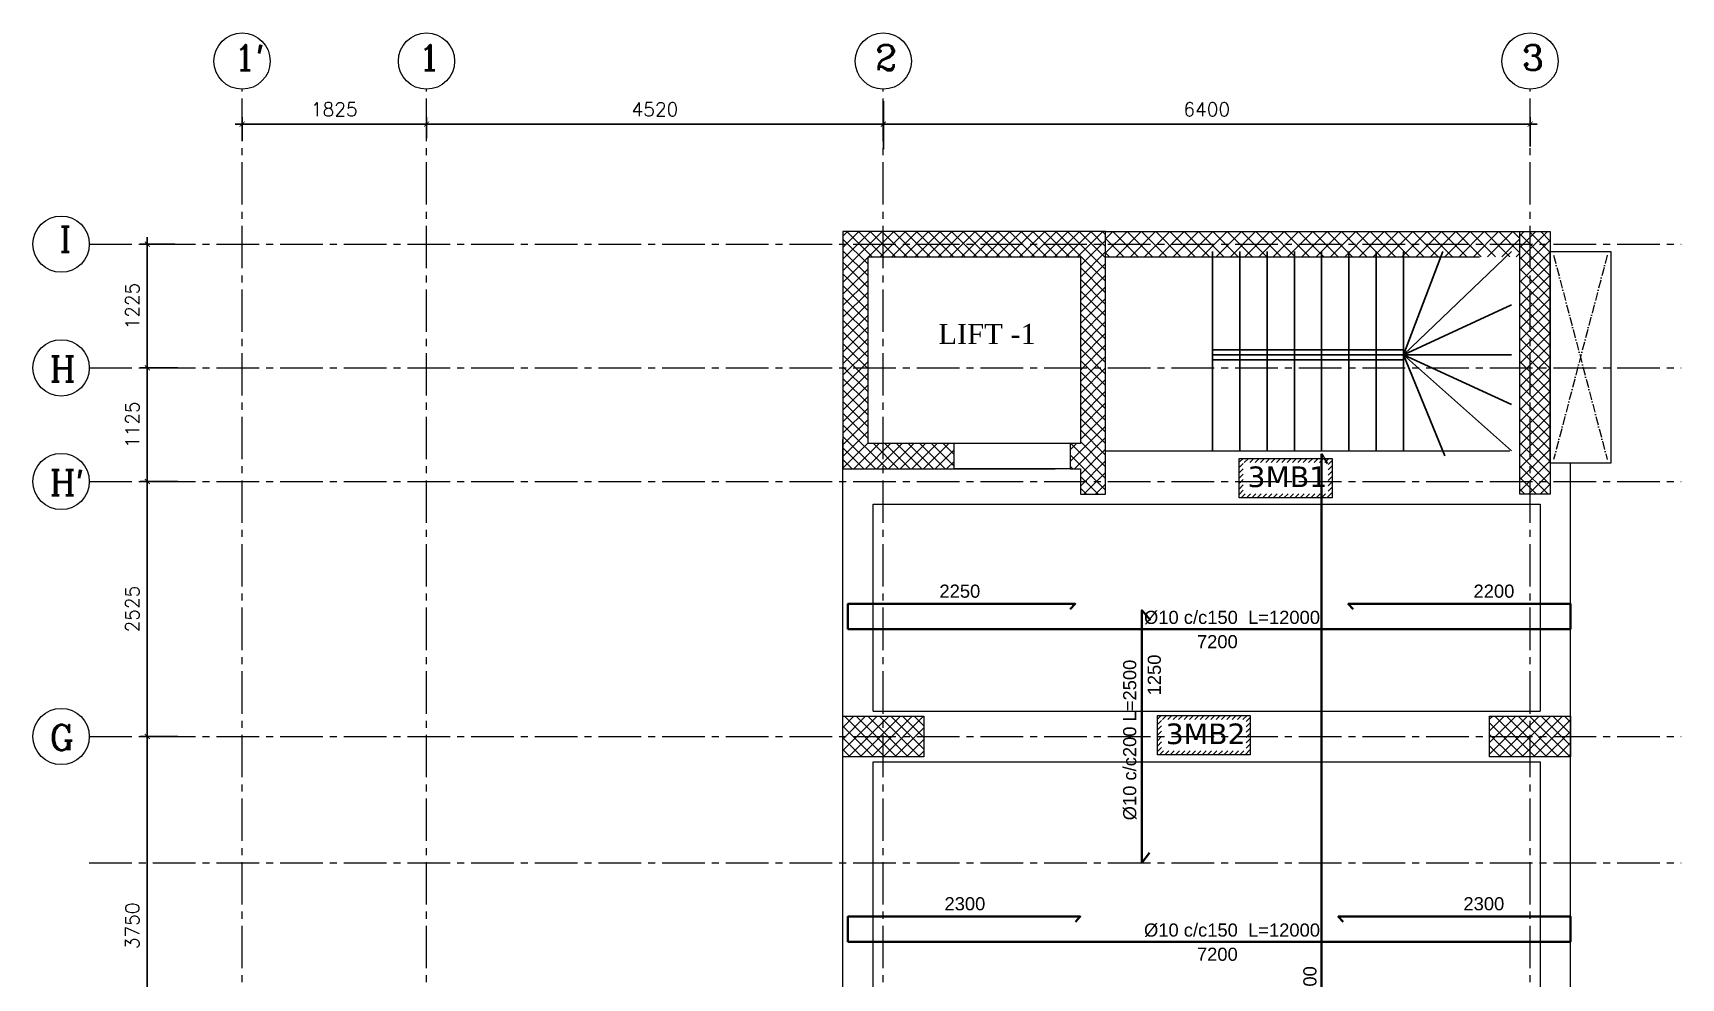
# Model space of a CAD drawing. Header units: inches. Extents: x -26151 to 62940, y -10194 to 246332.
# Drawn here: x 30132 to 31763, y 119112 to 120048 of the extents above; entities that cross this region are included whole.
import ezdxf

# ---------------------------------------------------------------- set-up
doc = ezdxf.new("R2010")
doc.units = ezdxf.units.IN
doc.header["$LTSCALE"] = 0.7
doc.header["$MEASUREMENT"] = 0
for name, pattern in [('ACAD_ISO10W100', [18, 12, -3, 0, -3]), ('CENTER2', [1.125, 0.75, -0.125, 0.125, -0.125]), ('DASHED2', [0.375, 0.25, -0.125])]:
    doc.linetypes.add(name, pattern=pattern)
doc.layers.get('0').update_dxf_attribs({"lineweight": 13})
doc.layers.get('Defpoints').update_dxf_attribs({"lineweight": 5})
for name, color, linetype, lineweight in [('axis', 254, 'ACAD_ISO10W100', 9), ('BEAM', 5, 'Continuous', 0), ('COLUMN', 4, 'Continuous', 20), ('dim', 1, 'Continuous', 25), ('hach 1', 254, 'Continuous', 9), ('hatch', 9, 'Continuous', 9), ('TEXT', 3, 'Continuous', 25), ('top renforcment', 7, 'Continuous', 40)]:
    doc.layers.add(name, color=color, linetype=linetype, lineweight=lineweight)
doc.layers.add('FURNITURE', color=4, linetype='Continuous')
doc.styles.add('100', font='romans.shx', dxfattribs={"height": 13.5})
doc.styles.add('GENERATED_STYLE_4', font='verdanai.ttf')
doc.styles.add('QW', font='times.ttf', dxfattribs={"height": 15})
doc.styles.add('romanc', font='verdana.ttf', dxfattribs={"height": 250})
doc.styles.get("Standard").update_dxf_attribs({"font": 'arial.ttf', "height": 13})
doc.dimstyles.new('abr100', dxfattribs={"dimtxt": 15, "dimasz": 5, "dimexe": 7, "dimexo": 7, "dimgap": 8, "dimtad": 1, "dimdec": 0, "dimlfac": 10, "dimzin": 4, "dimdsep": 46, "dimtxsty": '100', "dimblk": 'ARCHTICK', "dimcen": 0.09, "dimdle": 7, "dimclrd": 1, "dimclre": 8, "dimclrt": 2, "dimadec": 0, "dimazin": 1, "dimtfac": 1, "dimtdec": 0, "dimtix": 1, "dimtofl": 0, "dimtmove": 0, "dimatfit": 3, "dimldrblk": 'ARCHTICK', "dimfxl": 0, "dimtolj": 1, "dimtzin": 0, "dimlwd": -1, "dimlwe": -1, "dimarcsym": 0})
doc.dimstyles.get("Standard").update_dxf_attribs({"dimtxt": 13, "dimasz": 5, "dimexe": 0.18, "dimexo": 0.0625, "dimgap": 6, "dimtad": 1, "dimdec": 0, "dimlfac": 10, "dimzin": 0, "dimdsep": 46, "dimtxsty": 'Standard', "dimblk": 'ARCHTICK', "dimcen": 0.09, "dimse1": 1, "dimse2": 1, "dimclrd": 1, "dimclre": 7, "dimclrt": 3, "dimadec": 0, "dimazin": 0, "dimtfac": 1, "dimtdec": 0, "dimtix": 1, "dimtofl": 0, "dimtmove": 0, "dimatfit": 3, "dimldrblk": 'ARCHTICK', "dimfxl": 0, "dimtolj": 1, "dimtzin": 0, "dimarcsym": 0})
pattern_1 = [(45, (-431586.329, -142662.6286), (-5.7452426, 5.7452426), []), (135, (-431586.329, -142662.6286), (-5.7452426, -5.7452426), [])]

# ---------------------------------------------------------------- blocks, each defined once
blk = doc.blocks.new('_ArchTick')
at = {"color": 0, "linetype": 'ByBlock', "lineweight": 0, "const_width": 0.15}
blk.add_lwpolyline([(-0.5, -0.5), (0.5, 0.5)], dxfattribs=at)
blk = doc.blocks.new('*D633')
at = {"layer": 'Defpoints', "color": 0, "transparency": 16777216}
for p in [(30973.9, 119957.4), (30521.9, 119936.5), (30973.9, 119925.7)]:
    blk.add_point(p, dxfattribs=at)
at = {"layer": 'dim', "color": 8, "transparency": 16777216}
for p, q in [((30521.9, 119943.5), (30521.9, 119964.4)), ((30973.9, 119932.7), (30973.9, 119964.4))]:
    blk.add_line(p, q, dxfattribs=at)
at = {"layer": 'dim', "color": 1, "transparency": 16777216}
blk.add_line((30514.9, 119957.4), (30980.9, 119957.4), dxfattribs=at)
at = {"layer": 'dim', "color": 1, "transparency": 16777216, "xscale": 5, "yscale": 5, "zscale": 5, "rotation": 180}
blk.add_blockref('_ArchTick', (30521.9, 119957.4), dxfattribs=at)
at = {"layer": 'dim', "color": 1, "transparency": 16777216, "xscale": 5, "yscale": 5, "zscale": 5}
blk.add_blockref('_ArchTick', (30973.9, 119957.4), dxfattribs=at)
at = {"layer": 'dim', "color": 2, "transparency": 16777216, "insert": (30747.9, 119972.1), "char_height": 13.5, "attachment_point": 5, "style": '100'}
blk.add_mtext('\\A1;4520', dxfattribs=at)
blk = doc.blocks.new('*D640')
at = {"layer": 'Defpoints', "color": 0, "transparency": 16777216}
for p in [(30245.6, 119351.1), (30282.8, 119351.1), (30287.8, 118976.1)]:
    blk.add_point(p, dxfattribs=at)
at = {"layer": 'dim', "color": 1, "transparency": 16777216}
blk.add_line((30245.6, 118969.1), (30245.6, 119358.1), dxfattribs=at)
at = {"layer": 'dim', "color": 8, "transparency": 16777216}
for p, q in [((30275.8, 119351.1), (30238.6, 119351.1)), ((30280.8, 118976.1), (30238.6, 118976.1))]:
    blk.add_line(p, q, dxfattribs=at)
at = {"layer": 'dim', "color": 1, "transparency": 16777216, "xscale": 5, "yscale": 5, "zscale": 5}
for p, rotation in [((30245.6, 119351.1), 90), ((30245.6, 118976.1), 270)]:
    blk.add_blockref('_ArchTick', p, dxfattribs=dict(at, rotation=rotation))
at = {"layer": 'dim', "color": 2, "transparency": 16777216, "insert": (30230.8, 119163.6), "char_height": 13.5, "attachment_point": 5, "rotation": 90, "style": '100'}
blk.add_mtext('\\A1;3750', dxfattribs=at)
blk = doc.blocks.new('*D641')
at = {"layer": 'Defpoints', "color": 0, "transparency": 16777216}
for p in [(30245.6, 119603.6), (30282.8, 119603.6), (30282.8, 119351.1)]:
    blk.add_point(p, dxfattribs=at)
at = {"layer": 'dim', "color": 8, "transparency": 16777216}
for p, q in [((30275.8, 119603.6), (30238.6, 119603.6)), ((30275.8, 119351.1), (30238.6, 119351.1))]:
    blk.add_line(p, q, dxfattribs=at)
at = {"layer": 'dim', "color": 1, "transparency": 16777216}
blk.add_line((30245.6, 119344.1), (30245.6, 119610.6), dxfattribs=at)
at = {"layer": 'dim', "color": 1, "transparency": 16777216, "xscale": 5, "yscale": 5, "zscale": 5}
for p, rotation in [((30245.6, 119603.6), 90), ((30245.6, 119351.1), 270)]:
    blk.add_blockref('_ArchTick', p, dxfattribs=dict(at, rotation=rotation))
at = {"layer": 'dim', "color": 2, "transparency": 16777216, "insert": (30230.8, 119477.3), "char_height": 13.5, "attachment_point": 5, "rotation": 90, "style": '100'}
blk.add_mtext('\\A1;2525', dxfattribs=at)
blk = doc.blocks.new('*D642')
at = {"layer": 'Defpoints', "color": 0, "transparency": 16777216}
for p in [(30245.6, 119838.6), (30279.9, 119838.6), (30282.8, 119716.1)]:
    blk.add_point(p, dxfattribs=at)
at = {"layer": 'dim', "color": 8, "transparency": 16777216}
for p, q in [((30272.9, 119838.6), (30238.6, 119838.6)), ((30275.8, 119716.1), (30238.6, 119716.1))]:
    blk.add_line(p, q, dxfattribs=at)
at = {"layer": 'dim', "color": 1, "transparency": 16777216}
blk.add_line((30245.6, 119709.1), (30245.6, 119845.6), dxfattribs=at)
at = {"layer": 'dim', "color": 1, "transparency": 16777216, "xscale": 5, "yscale": 5, "zscale": 5}
for p, rotation in [((30245.6, 119838.6), 90), ((30245.6, 119716.1), 270)]:
    blk.add_blockref('_ArchTick', p, dxfattribs=dict(at, rotation=rotation))
at = {"layer": 'dim', "color": 2, "transparency": 16777216, "insert": (30230.8, 119777.3), "char_height": 13.5, "attachment_point": 5, "rotation": 90, "style": '100'}
blk.add_mtext('\\A1;1225', dxfattribs=at)
blk = doc.blocks.new('*D643')
at = {"layer": 'Defpoints', "color": 0, "transparency": 16777216}
for p in [(30245.6, 119716.1), (30282.8, 119716.1), (30282.8, 119603.6)]:
    blk.add_point(p, dxfattribs=at)
at = {"layer": 'dim', "color": 8, "transparency": 16777216}
for p, q in [((30275.8, 119716.1), (30238.6, 119716.1)), ((30275.8, 119603.6), (30238.6, 119603.6))]:
    blk.add_line(p, q, dxfattribs=at)
at = {"layer": 'dim', "color": 1, "transparency": 16777216}
blk.add_line((30245.6, 119596.6), (30245.6, 119723.1), dxfattribs=at)
at = {"layer": 'dim', "color": 1, "transparency": 16777216, "xscale": 5, "yscale": 5, "zscale": 5}
for p, rotation in [((30245.6, 119716.1), 90), ((30245.6, 119603.6), 270)]:
    blk.add_blockref('_ArchTick', p, dxfattribs=dict(at, rotation=rotation))
at = {"layer": 'dim', "color": 2, "transparency": 16777216, "insert": (30230.8, 119659.8), "char_height": 13.5, "attachment_point": 5, "rotation": 90, "style": '100'}
blk.add_mtext('\\A1;1125', dxfattribs=at)
blk = doc.blocks.new('*D644')
at = {"layer": 'Defpoints', "color": 0, "transparency": 16777216}
for p in [(30339.4, 119957.4), (30339.4, 119934), (30521.9, 119936.8)]:
    blk.add_point(p, dxfattribs=at)
at = {"layer": 'dim', "color": 8, "transparency": 16777216}
for p, q in [((30339.4, 119941), (30339.4, 119964.4)), ((30521.9, 119943.8), (30521.9, 119964.4))]:
    blk.add_line(p, q, dxfattribs=at)
at = {"layer": 'dim', "color": 1, "transparency": 16777216}
blk.add_line((30528.9, 119957.4), (30332.4, 119957.4), dxfattribs=at)
at = {"layer": 'dim', "color": 1, "transparency": 16777216, "xscale": 5, "yscale": 5, "zscale": 5, "rotation": 180}
blk.add_blockref('_ArchTick', (30339.4, 119957.4), dxfattribs=at)
at = {"layer": 'dim', "color": 1, "transparency": 16777216, "xscale": 5, "yscale": 5, "zscale": 5}
blk.add_blockref('_ArchTick', (30521.9, 119957.4), dxfattribs=at)
at = {"layer": 'dim', "color": 2, "transparency": 16777216, "insert": (30430.6, 119972.1), "char_height": 13.5, "attachment_point": 5, "style": '100'}
blk.add_mtext('\\A1;1825', dxfattribs=at)
blk = doc.blocks.new('*D645')
at = {"layer": 'Defpoints', "color": 0, "transparency": 16777216}
for p in [(30973.9, 119987), (31613.9, 119957.4), (31613.9, 119928.3)]:
    blk.add_point(p, dxfattribs=at)
at = {"layer": 'dim', "color": 8, "transparency": 16777216}
for p, q in [((30973.9, 119980), (30973.9, 119950.4)), ((31613.9, 119935.3), (31613.9, 119964.4))]:
    blk.add_line(p, q, dxfattribs=at)
at = {"layer": 'dim', "color": 1, "transparency": 16777216}
blk.add_line((30966.9, 119957.4), (31620.9, 119957.4), dxfattribs=at)
at = {"layer": 'dim', "color": 1, "transparency": 16777216, "xscale": 5, "yscale": 5, "zscale": 5, "rotation": 180}
blk.add_blockref('_ArchTick', (30973.9, 119957.4), dxfattribs=at)
at = {"layer": 'dim', "color": 1, "transparency": 16777216, "xscale": 5, "yscale": 5, "zscale": 5}
blk.add_blockref('_ArchTick', (31613.9, 119957.4), dxfattribs=at)
at = {"layer": 'dim', "color": 2, "transparency": 16777216, "insert": (31293.9, 119972.1), "char_height": 13.5, "attachment_point": 5, "style": '100'}
blk.add_mtext('\\A1;6400', dxfattribs=at)
blk = doc.blocks.new('*D646')
at = {"layer": 'Defpoints', "color": 0, "transparency": 16777216}
for p in [(30933.9, 119432.3, -7649.3), (31653.9, 119432.3, -48044.7), (31653.9, 119432.3)]:
    blk.add_point(p, dxfattribs=at)
at = {"layer": 'TEXT', "color": 3, "transparency": 16777216, "insert": (31304.4, 119444.9), "char_height": 13, "attachment_point": 5}
blk.add_mtext('\\A1;7200', dxfattribs=at)
blk = doc.blocks.new('*D647')
at = {"layer": 'Defpoints', "color": 0, "transparency": 16777216}
for p in [(30938.9, 119457.5, 11818.4), (31653.9, 119457.5, -7649.3), (31653.9, 119455.8)]:
    blk.add_point(p, dxfattribs=at)
at = {"layer": 'TEXT', "color": 3, "transparency": 16777216, "insert": (31318.9, 119468.8), "char_height": 13, "attachment_point": 5}
blk.add_mtext('\\A1;%%C10 c/c150  L=12000', dxfattribs=at)
blk = doc.blocks.new('*D648')
at = {"layer": 'Defpoints', "color": 0, "transparency": 16777216}
for p in [(30938.9, 119484, 11818.4), (30938.9, 119482.3), (31163.8, 119484, 13009.9)]:
    blk.add_point(p, dxfattribs=at)
at = {"layer": 'TEXT', "color": 3, "transparency": 16777216, "insert": (31049.6, 119494.9), "char_height": 13, "attachment_point": 5}
blk.add_mtext('\\A1;2250', dxfattribs=at)
blk = doc.blocks.new('*D1030')
at = {"layer": 'Defpoints', "color": 0, "transparency": 16777216}
for p in [(31433.9, 119484, 13009.9), (31653.9, 119484, 23636.7), (31653.9, 119482.3)]:
    blk.add_point(p, dxfattribs=at)
at = {"layer": 'TEXT', "color": 3, "transparency": 16777216, "insert": (31578.1, 119494.9), "char_height": 13, "attachment_point": 5}
blk.add_mtext('\\A1;2200', dxfattribs=at)
blk = doc.blocks.new('*D1031')
at = {"layer": 'Defpoints', "color": 0, "transparency": 16777216}
for p in [(30933.9, 119122.7, -7649.3), (31653.9, 119122.7, -48044.7), (31653.9, 119122.7)]:
    blk.add_point(p, dxfattribs=at)
at = {"layer": 'TEXT', "color": 3, "transparency": 16777216, "insert": (31304.4, 119135.4), "char_height": 13, "attachment_point": 5}
blk.add_mtext('\\A1;7200', dxfattribs=at)
blk = doc.blocks.new('*D1032')
at = {"layer": 'Defpoints', "color": 0, "transparency": 16777216}
for p in [(30938.9, 119147.9, 11818.4), (31653.9, 119147.9, -7649.3), (31653.9, 119146.2)]:
    blk.add_point(p, dxfattribs=at)
at = {"layer": 'TEXT', "color": 3, "transparency": 16777216, "insert": (31318.9, 119159.2), "char_height": 13, "attachment_point": 5}
blk.add_mtext('\\A1;%%C10 c/c150  L=12000', dxfattribs=at)
blk = doc.blocks.new('*D1033')
at = {"layer": 'Defpoints', "color": 0, "transparency": 16777216}
for p in [(30938.9, 119174.4, 11818.4), (30938.9, 119172.7), (31168.8, 119174.4, 13009.9)]:
    blk.add_point(p, dxfattribs=at)
at = {"layer": 'TEXT', "color": 3, "transparency": 16777216, "insert": (31054.6, 119185.4), "char_height": 13, "attachment_point": 5}
blk.add_mtext('\\A1;2300', dxfattribs=at)
blk = doc.blocks.new('*D1034')
at = {"layer": 'Defpoints', "color": 0, "transparency": 16777216}
for p in [(31423.9, 119174.4, 13009.9), (31653.9, 119174.4, 23636.7), (31653.9, 119172.7)]:
    blk.add_point(p, dxfattribs=at)
at = {"layer": 'TEXT', "color": 3, "transparency": 16777216, "insert": (31568.1, 119185.4), "char_height": 13, "attachment_point": 5}
blk.add_mtext('\\A1;2300', dxfattribs=at)
blk = doc.blocks.new('*D1062')
at = {"layer": 'Defpoints', "color": 0, "transparency": 16777216}
for p in [(31432.7, 119631.1, -59863), (31437.5, 119631), (31422.7, 118571.1, -59863)]:
    blk.add_point(p, dxfattribs=at)
at = {"layer": 'TEXT', "color": 3, "transparency": 16777216, "insert": (31419.3, 119042.5), "char_height": 13, "attachment_point": 5, "rotation": 89.4595}
blk.add_mtext('\\A1;10600', dxfattribs=at)
blk = doc.blocks.new('*D1063')
at = {"layer": 'Defpoints', "color": 0, "transparency": 16777216}
for p in [(31407.5, 119631.1, -19467.6), (31409.2, 119631.1), (31407.5, 118571, -40395.4)]:
    blk.add_point(p, dxfattribs=at)
at = {"layer": 'TEXT', "color": 3, "transparency": 16777216, "insert": (31396.2, 119039.1), "char_height": 13, "attachment_point": 5, "rotation": 90}
blk.add_mtext('\\A1;%%C10 c/c200 L=10600', dxfattribs=at)
blk = doc.blocks.new('*D1068')
at = {"layer": 'Defpoints', "color": 0, "transparency": 16777216}
for p in [(31254.7, 119476.1, -26473), (31254.7, 119476.1), (31254.7, 119351.1, -26473)]:
    blk.add_point(p, dxfattribs=at)
at = {"layer": 'TEXT', "color": 3, "transparency": 16777216, "insert": (31242.1, 119412), "char_height": 13, "attachment_point": 5, "rotation": 90}
blk.add_mtext('\\A1;1250', dxfattribs=at)
blk = doc.blocks.new('*D1069')
at = {"layer": 'Defpoints', "color": 0, "transparency": 16777216}
for p in [(31229.6, 119476.1, 13922.4), (31230.9, 119476.1), (31229.6, 119226.1)]:
    blk.add_point(p, dxfattribs=at)
at = {"layer": 'TEXT', "color": 3, "transparency": 16777216, "insert": (31217.9, 119347.6), "char_height": 13, "attachment_point": 5, "rotation": 90}
blk.add_mtext('\\A1;%%C10 c/c200 L=2500', dxfattribs=at)

msp = doc.modelspace()

# ---------------------------------------------------------------- hatches: boundary and pattern name
at = {"layer": 'hach 1', "linetype": 'ByBlock'}
h = msp.add_hatch(dxfattribs=at)
h.set_pattern_fill('ANSI31', color=256, scale=30, style=0)
h.set_pattern_definition([(45, (43783.3708, -51.693), (-2.65165043, 2.65165043), [])])
h.paths.add_polyline_path([(31417.92, 119626.47), (31325.97, 119626.47), (31325.97, 119587.47), (31417.92, 119587.47)])
h.paths.add_polyline_path([(31413.92, 119622.47), (31413.92, 119591.47), (31329.97, 119591.47), (31329.97, 119622.47)], flags=16)
h = msp.add_hatch(dxfattribs=at)
h.set_pattern_fill('ANSI31', color=256, scale=30, style=0)
h.set_pattern_definition([(45, (43702.474, -306.185), (-2.65165043, 2.65165043), [])])
h.paths.add_polyline_path([(31337.02, 119371.98), (31245.08, 119371.98), (31245.08, 119332.98), (31337.02, 119332.98)])
h.paths.add_polyline_path([(31333.02, 119367.98), (31333.02, 119336.98), (31249.08, 119336.98), (31249.08, 119367.98)], flags=16)
at = {"layer": 'hatch', "ltscale": 0.5}
h = msp.add_hatch(dxfattribs=at)
h.set_pattern_fill('NET', color=256, scale=80, angle=45, style=0)
h.set_pattern_definition([(45, (-431586.329, -142697.629), (-7.07106781, 7.07106781), []), (135, (-431586.329, -142697.629), (-7.07106781, -7.07106781), [])])
h.paths.add_polyline_path([(31412.12, 119851.08), (31342.13, 119851.08), (31342.13, 119838.58), (31412.12, 119838.58)])
h.paths.add_polyline_path([(31412.12, 119838.58), (31342.13, 119838.58), (31342.13, 119826.08), (31412.12, 119826.08)])
h.paths.add_polyline_path([(31528.7, 119838.58), (31412.12, 119838.58), (31412.12, 119826.08), (31528.7, 119826.08)])
h.paths.add_polyline_path([(31603.86, 119851.08), (31412.12, 119851.08), (31412.12, 119838.58), (31528.7, 119838.58), (31603.86, 119838.58)])
h.paths.add_polyline_path([(31603.86, 119838.58), (31528.7, 119838.58), (31528.7, 119826.08), (31573.86, 119826.08), (31603.86, 119826.08)])
h.paths.add_polyline_path([(31451.84, 119837.81), (31451.84, 119870.75), (31434.96, 119870.75), (31434.96, 119837.81)], flags=9)
h.paths.add_polyline_path([(31501.3, 119839.07), (31501.3, 119873.09), (31484.43, 119873.09), (31484.43, 119839.07)], flags=9)
h.paths.add_polyline_path([(31193.76, 119838.58), (31193.76, 119826.08), (31342.13, 119826.08), (31342.13, 119838.58)])
h.paths.add_polyline_path([(31193.76, 119851.08), (31193.76, 119838.58), (31342.13, 119838.58), (31342.13, 119851.08)])
h = msp.add_hatch(dxfattribs=at)
h.set_pattern_fill('NET', color=256, scale=65, angle=45, style=0)
h.set_pattern_definition([(45, (-399156.5214, -142804.396), (-5.7452426, 5.7452426), []), (135, (-399156.5214, -142804.396), (-5.7452426, -5.7452426), [])])
h.paths.add_polyline_path([(31193.86, 119591.08), (31193.86, 119851.08), (30933.86, 119851.08), (30933.86, 119616.08), (31043.86, 119616.08), (31043.86, 119641.08), (30958.86, 119641.08), (30958.86, 119826.08), (31168.86, 119826.08), (31168.86, 119641.08), (31158.86, 119641.08), (31158.86, 119616.08), (31168.86, 119616.08), (31168.86, 119591.08)])
h = msp.add_hatch(dxfattribs=at)
h.set_pattern_fill('NET', color=256, scale=65, angle=45, style=0)
h.set_pattern_definition([(45, (35741.341, -606.979), (-5.7452426, 5.7452426), []), (135, (35741.341, -606.979), (-5.7452426, -5.7452426), [])])
h.paths.add_polyline_path([(31633.84, 119851.03), (31633.84, 119591.03), (31603.84, 119591.03), (31603.84, 119851.03)])
h = msp.add_hatch(dxfattribs=at)
h.set_pattern_fill('NET', color=256, scale=65, angle=45, style=0)
h.set_pattern_definition(pattern_1)
h.paths.add_polyline_path([(30933.86, 119371.08), (31013.86, 119371.08), (31013.86, 119331.08), (30933.86, 119331.08)])
h = msp.add_hatch(dxfattribs=at)
h.set_pattern_fill('NET', color=256, scale=65, angle=45, style=0)
h.set_pattern_definition(pattern_1)
h.paths.add_polyline_path([(31573.86, 119371.08), (31653.86, 119371.08), (31653.86, 119331.08), (31573.86, 119331.08)])

# ---------------------------------------------------------------- linework, layer by layer
at = {"lineweight": 20}
for p, q in [((31158.86, 119641.08), (31043.86, 119641.08)), ((31158.86, 119616.08), (31043.86, 119616.08))]:
    msp.add_line(p, q, dxfattribs=at)
for centre in [(30339.35, 120019.84), (30521.85, 120019.84), (30973.85, 120019.84), (31613.85, 120019.84), (30160.31, 119838.58), (30160.31, 119716.08), (30160.31, 119603.58), (30160.31, 119351.08)]:
    msp.add_ellipse(centre, major_axis=(-0.02, 27.86), ratio=1, start_param=4.7118466, end_param=10.9950319, dxfattribs=at)
at = {"layer": 'axis', "linetype": 'CENTER2', "ltscale": 80}
for p, q in [((30339.36, 116601.69), (30339.36, 119991.98)), ((30521.86, 116601.69), (30521.86, 119991.98)), ((30973.86, 116601.69), (30973.86, 119991.98)), ((31613.86, 116601.69), (31613.86, 119991.98)), ((30188.17, 119838.58), (31763.22, 119838.58)), ((30188.17, 119716.08), (31763.22, 119716.08)), ((30188.17, 119603.58), (31763.22, 119603.58)), ((30188.17, 119351.08), (31763.22, 119351.08)), ((30188.17, 119226.08), (31763.22, 119226.08))]:
    msp.add_line(p, q, dxfattribs=at)
at = {"layer": 'axis'}
for p, q in [((31637.16, 119827.64), (31690.23, 119625.26)), ((31690.23, 119827.64), (31637.16, 119625.26))]:
    msp.add_line(p, q, dxfattribs=at)
at = {"layer": 'BEAM', "linetype": 'Continuous'}
for p, q in [((31193.86, 119851.08), (31609.62, 119851.08)), ((30958.86, 119826.08), (31143.86, 119826.08)), ((31193.76, 119826.08), (31563.86, 119826.08)), ((31228.86, 119826.08), (31563.86, 119826.08)), ((30933.86, 118601.95), (30933.86, 119645.26)), ((31193.86, 119633.89), (31593.86, 119633.89)), ((31653.86, 116684.57), (31653.86, 119621.82)), ((30963.86, 119616.08), (31143.86, 119616.08)), ((30963.86, 119376.08), (30963.86, 119581.08)), ((30963.86, 119581.08), (31623.86, 119581.08)), ((31623.86, 119581.08), (31623.86, 119376.08)), ((30963.86, 119376.08), (31623.86, 119376.08)), ((30963.86, 119326.08), (31623.86, 119326.08)), ((30963.86, 118996.08), (30963.86, 119326.08)), ((31623.86, 119326.08), (31623.86, 118996.08))]:
    msp.add_line(p, q, dxfattribs=at)
msp.add_lwpolyline([(31633.86, 119851.25), (31633.86, 119831.25), (31693.86, 119831.25), (31693.86, 119621.82), (31633.86, 119621.82), (31633.86, 119831.25)], dxfattribs=at)
at = {"layer": 'COLUMN'}
msp.add_lwpolyline([(31193.86, 119591.08), (31193.86, 119851.08), (30933.86, 119851.08), (30933.86, 119616.08), (31043.86, 119616.08), (31043.86, 119641.08), (30958.86, 119641.08), (30958.86, 119826.08), (31168.86, 119826.08), (31168.86, 119641.08), (31168.86, 119641.08), (31158.86, 119641.08), (31158.86, 119616.08), (31168.86, 119616.08), (31168.86, 119591.08), (31193.86, 119591.08), (31193.86, 119591.08)], dxfattribs=at)
for points in [[(31633.86, 119851.08), (31633.86, 119591.08), (31603.86, 119591.08), (31603.86, 119851.08)], [(30933.86, 119371.08), (31013.86, 119371.08), (31013.86, 119331.08), (30933.86, 119331.08)], [(31573.86, 119371.08), (31653.86, 119371.08), (31653.86, 119331.08), (31573.86, 119331.08)]]:
    msp.add_lwpolyline(points, close=True, dxfattribs=at)
at = {"layer": 'FURNITURE', "ltscale": 3}
for p, q in [((31299.62, 119633.89), (31299.62, 119831.25)), ((31326.62, 119633.89), (31326.62, 119831.25)), ((31353.62, 119633.89), (31353.62, 119831.25)), ((31380.62, 119633.89), (31380.62, 119831.25)), ((31407.62, 119633.89), (31407.62, 119831.25)), ((31434.62, 119633.89), (31434.62, 119831.25)), ((31461.62, 119633.89), (31461.62, 119831.25)), ((31488.62, 119633.89), (31488.62, 119831.25)), ((31595.48, 119831.25), (31488.62, 119729.04)), ((31488.62, 119729.04), (31527.55, 119831.25)), ((31488.62, 119729.04), (31595.48, 119778.43)), ((31488.62, 119734.04), (31299.62, 119734.04)), ((31488.62, 119729.04), (31299.62, 119729.04)), ((31488.62, 119724.04), (31299.62, 119724.04)), ((31488.62, 119729.04), (31595.48, 119729.04)), ((31595.48, 119633.89), (31488.62, 119729.04)), ((31488.62, 119729.04), (31595.48, 119679.65)), ((31488.62, 119729.04), (31529.45, 119628.89))]:
    msp.add_line(p, q, dxfattribs=at)
at = {"layer": 'hach 1', "linetype": 'ByBlock'}
for points in [[(31325.97, 119626.47), (31417.92, 119626.47), (31417.92, 119587.47), (31325.97, 119587.47)], [(31245.08, 119371.98), (31337.02, 119371.98), (31337.02, 119332.98), (31245.08, 119332.98)]]:
    msp.add_lwpolyline(points, close=True, dxfattribs=at)
at = {"layer": 'top renforcment', "color": 4, "linetype": 'DASHED2', "ltscale": 2}
for points, elevation in [([(31412.29, 118580.79), (31407.49, 118571.05), (31407.49, 119631.08), (31413.31, 119621.34)], 34486.2), ([(30938.86, 119457.5), (30938.86, 119457.5), (31653.86, 119457.5), (31653.86, 119457.5)], -11818.36), ([(30938.86, 119147.94), (30938.86, 119147.94), (31653.86, 119147.94), (31653.86, 119147.94)], -11818.36)]:
    msp.add_lwpolyline(points, dxfattribs=dict(at, elevation=elevation))
at = {"layer": 'top renforcment', "color": 3}
for points, elevation in [([(30938.86, 119457.5), (30938.86, 119482.3), (31163.75, 119482.3), (31158.91, 119477.27)], -11818.36), ([(31237.39, 119235.83), (31229.53, 119226.09), (31229.52, 119476.09), (31238.41, 119466.35)], 1096.17), ([(31653.86, 119457.5), (31653.86, 119482.3), (31433.97, 119482.3), (31438.81, 119477.27)], -11818.36), ([(30938.86, 119147.94), (30938.86, 119172.74), (31168.75, 119172.74), (31163.91, 119167.71)], -11818.36), ([(31653.86, 119147.94), (31653.86, 119172.74), (31423.97, 119172.74), (31428.81, 119167.71)], -11818.36)]:
    msp.add_lwpolyline(points, dxfattribs=dict(at, elevation=elevation))

# ---------------------------------------------------------------- texts
at = {"layer": 'TEXT', "color": 7, "style": 'QW'}
msp.add_text('LIFT -1', height=20, dxfattribs=at).set_placement((31028.31, 119739.63))
at = {"layer": 'TEXT', "color": 2, "style": 'romanc'}
for s, p in [('3MB1', (31334.17, 119598.04)), ('3MB2', (31253.28, 119343.55))]:
    msp.add_text(s, height=20.4, dxfattribs=at).set_placement(p)
at = {"layer": 'TEXT', "char_height": 25, "attachment_point": 1, "style": 'GENERATED_STYLE_4'}
for s, insert in [("{\\Fromanc|c0;1'}", (30331.43, 120035.78)), ('{\\Fromanc|c0;1}', (30513.93, 120035.78)), ('{\\Fromanc|c0;2}', (30965.93, 120035.78)), ('{\\Fromanc|c0;3}', (31605.93, 120035.78)), ('{\\Fromanc|c0;I}', (30158.56, 119856.02)), ('{\\Fromanc|c0;H}', (30148.85, 119727.59)), ("{\\Fromanc|c0;H'}", (30148.85, 119615.09)), ('{\\Fromanc|c0;G}', (30148.85, 119362.59))]:
    msp.add_mtext(s, dxfattribs=dict(at, insert=insert))

# ---------------------------------------------------------------- dimensions: what is measured, and where the dimension line sits
at = {"layer": 'dim'}
for base, p1, p2, picture, middle in [((30339.36, 119957.35), (30521.86, 119936.82), (30339.36, 119934.04), '*D644', (30430.61, 119972.1)), ((30973.86, 119957.35), (30521.86, 119936.47), (30973.86, 119925.69), '*D633', (30747.86, 119972.1)), ((31613.86, 119957.35), (30973.86, 119986.98), (31613.86, 119928.32), '*D645', (31293.86, 119972.1))]:
    dim = msp.add_linear_dim(base=base, p1=p1, p2=p2, dimstyle='abr100', dxfattribs=at)
    dim.commit()
    dim.dimension.update_dxf_attribs({"geometry": picture, "text_midpoint": middle})
for base, p1, p2, picture, middle in [((30245.58, 119838.58), (30282.79, 119716.08), (30279.85, 119838.58), '*D642', (30230.83, 119777.33)), ((30245.58, 119716.08), (30282.79, 119603.58), (30282.79, 119716.08), '*D643', (30230.83, 119659.83)), ((30245.58, 119603.58), (30282.79, 119351.08), (30282.79, 119603.58), '*D641', (30230.83, 119477.33)), ((30245.58, 119351.08), (30287.79, 118976.08), (30282.79, 119351.08), '*D640', (30230.83, 119163.58))]:
    dim = msp.add_linear_dim(base=base, p1=p1, p2=p2, angle=90, dimstyle='abr100', dxfattribs=at)
    dim.commit()
    dim.dimension.update_dxf_attribs({"geometry": picture, "text_midpoint": middle})
at = {"layer": 'TEXT'}
for base, p1, p2, picture, middle in [((31409.21, 119631.08, 47496.06), (31407.52, 118571.05, 7100.68), (31407.52, 119631.08, 28028.42), '*D1063', (31409.21, 119039.1, 47496.06)), ((31230.95, 119476.09, 14106.02), (31229.55, 119226.09, 14106.02), (31229.55, 119476.09, 28028.42), '*D1069', (31230.95, 119347.62, 14106.02))]:
    dim = msp.add_linear_dim(base=base, p1=p1, p2=p2, angle=90, text='%%C10 c/c200 L=<>', dimstyle='Standard', override={"dimsd1": 1, "dimsd2": 1, "dimfxl": 0.1, "dimfxlon": 1}, dxfattribs=at)
    dim.commit()
    dim.dimension.update_dxf_attribs({"geometry": picture, "text_midpoint": middle, "dimtype": 160})
for base, p1, p2, angle, picture, middle, dimtype in [((31437.46, 119631.04, 59863.02), (31422.68, 118571.08), (31432.68, 119631.08), 89.45949, '*D1062', (31431.91, 119042.42, 59863.02), 161), ((30938.86, 119482.3, -11818.36), (31163.83, 119484, 1191.5), (30938.86, 119484), 180, '*D648', (31049.64, 119482.3, -11818.36), 160), ((31254.72, 119476.09, 26472.98), (31254.72, 119351.09), (31254.72, 119476.09), 90, '*D1068', (31254.72, 119411.99, 26472.98), 161), ((31653.86, 119432.3, 13558.46), (30933.9, 119432.3, 5909.18), (31653.86, 119432.3, -34486.2), 360, '*D646', (31304.36, 119432.3, 13558.46), 161), ((30938.86, 119172.74, -11818.36), (31168.83, 119174.44, 1191.5), (30938.86, 119174.44), 180, '*D1033', (31054.64, 119172.74, -11818.36), 160), ((31653.86, 119122.74, 13558.46), (30933.9, 119122.74, 5909.18), (31653.86, 119122.74, -34486.2), 360, '*D1031', (31304.36, 119122.74, 13558.46), 161)]:
    dim = msp.add_linear_dim(base=base, p1=p1, p2=p2, angle=angle, dimstyle='Standard', override={"dimsd1": 1, "dimsd2": 1, "dimfxl": 0.1, "dimfxlon": 1}, dxfattribs=at)
    dim.commit()
    dim.dimension.update_dxf_attribs({"geometry": picture, "text_midpoint": middle, "dimtype": dimtype})
for base, p1, p2, picture, middle in [((31653.86, 119455.77, 1191.5), (30938.86, 119457.47, 13009.85), (31653.86, 119457.47, -6457.78), '*D647', (31318.86, 119455.77, 1191.5)), ((31653.86, 119146.21, 1191.5), (30938.86, 119147.91, 13009.85), (31653.86, 119147.91, -6457.78), '*D1032', (31318.86, 119146.21, 1191.5))]:
    dim = msp.add_linear_dim(base=base, p1=p1, p2=p2, text='%%C10 c/c150  L=12000', dimstyle='Standard', override={"dimsd1": 1, "dimsd2": 1, "dimfxl": 0.1, "dimfxlon": 1}, dxfattribs=at)
    dim.commit()
    dim.dimension.update_dxf_attribs({"geometry": picture, "text_midpoint": middle, "dimtype": 160})
for base, p1, p2, picture, middle in [((31653.86, 119482.3, -11818.36), (31433.89, 119484, 1191.5), (31653.86, 119484, 11818.36), '*D1030', (31578.08, 119482.3, -11818.36)), ((31653.86, 119172.74, -11818.36), (31423.89, 119174.44, 1191.5), (31653.86, 119174.44, 11818.36), '*D1034', (31568.08, 119172.74, -11818.36))]:
    dim = msp.add_linear_dim(base=base, p1=p1, p2=p2, dimstyle='Standard', override={"dimsd1": 1, "dimsd2": 1, "dimfxl": 0.1, "dimfxlon": 1}, dxfattribs=at)
    dim.commit()
    dim.dimension.update_dxf_attribs({"geometry": picture, "text_midpoint": middle, "dimtype": 160})

doc.saveas('drawing.dxf')
